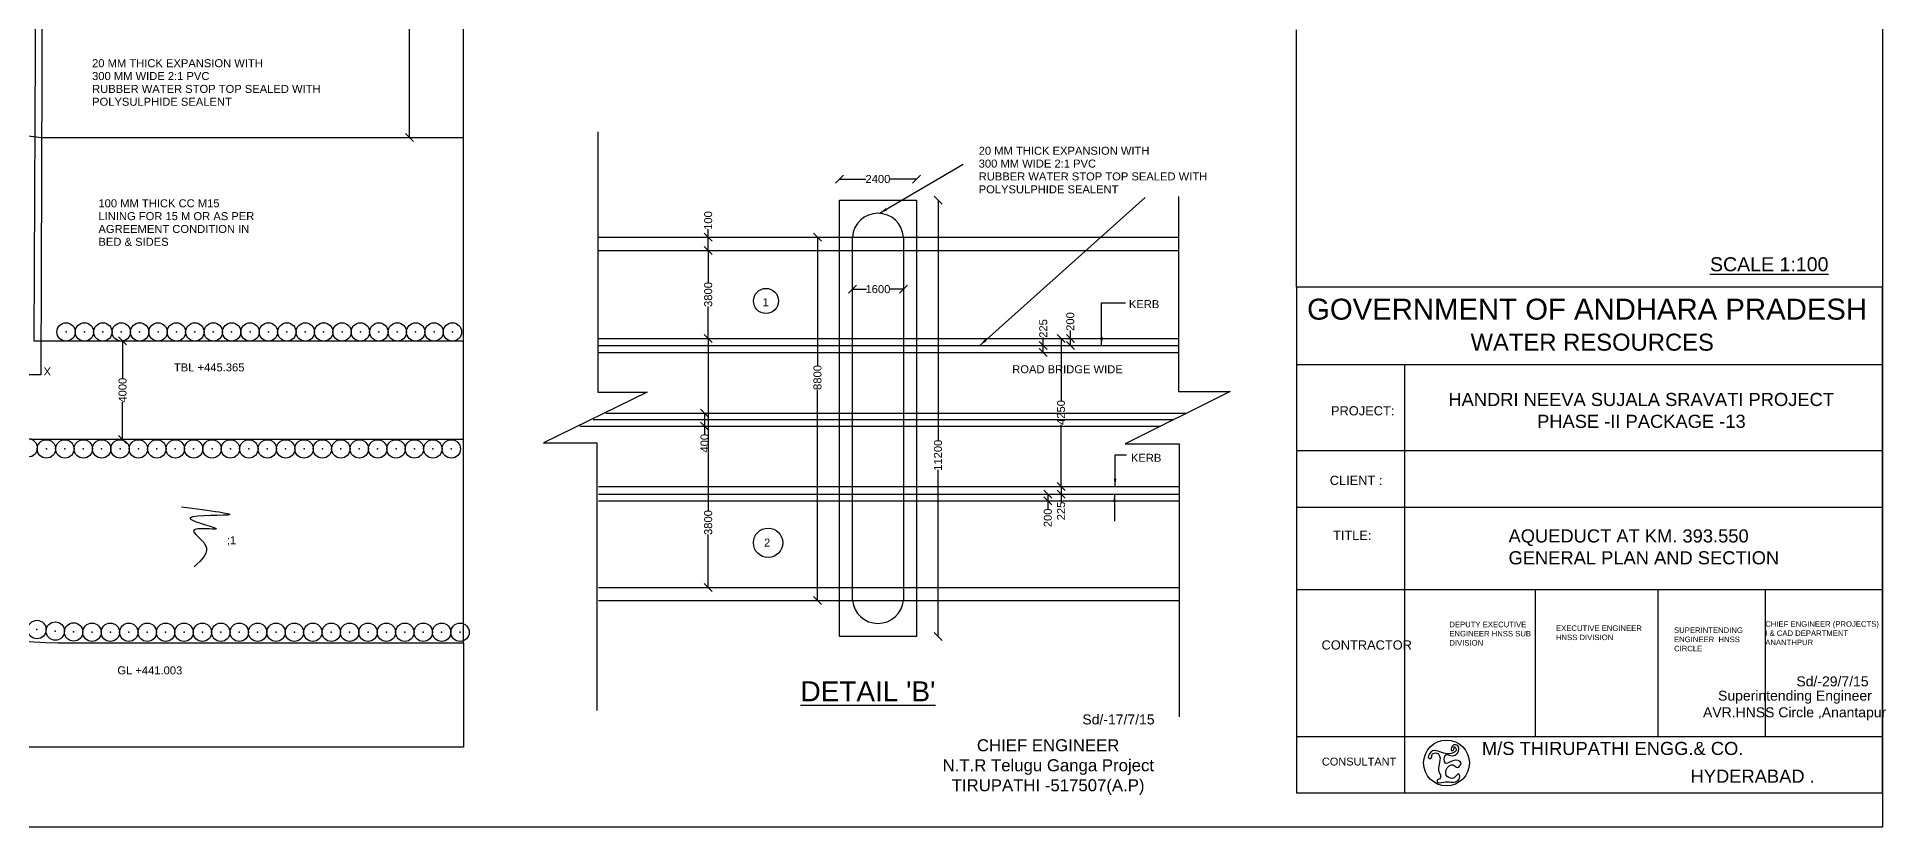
# Model space of a CAD drawing. Header units: millimetres. Extents: x 13075 to 24879, y 21418 to 27290.
# Drawn here: x 20199 to 24822, y 21418 to 23393 of the extents above; entities that cross this region are included whole.
import ezdxf

# ---------------------------------------------------------------- set-up
doc = ezdxf.new("R2010")
doc.units = ezdxf.units.MM
doc.header["$MEASUREMENT"] = 0
doc.header["$PDMODE"] = 32
doc.header["$PDSIZE"] = 46
for name, color, linetype in [('DIMENSIONS', 7, 'Continuous'), ('DRAWING', 7, 'Continuous'), ('TEXT', 7, 'Continuous')]:
    doc.layers.add(name, color=color, linetype=linetype)
doc.styles.get("Standard").update_dxf_attribs({"font": 'arial.ttf', "height": 20})
doc.dimstyles.get("Standard").update_dxf_attribs({"dimtxt": 20, "dimasz": 20, "dimexe": 0.18, "dimexo": 0.0625, "dimgap": 0.09, "dimtad": 0, "dimdec": 0, "dimzin": 0, "dimdsep": 46, "dimtxsty": 'Standard', "dimblk": 'OBLIQUE', "dimcen": 0.09, "dimse1": 1, "dimse2": 1, "dimadec": 0, "dimazin": 0, "dimtfac": 1, "dimtdec": 0, "dimtofl": 0, "dimtmove": 0, "dimatfit": 3, "dimfxl": 1, "dimtolj": 1, "dimtzin": 0, "dimarcsym": 0})

# ---------------------------------------------------------------- blocks, each defined once
blk = doc.blocks.new('_Oblique')
at = {"color": 0, "linetype": 'ByBlock', "lineweight": -2}
blk.add_line((-0.5, -0.5), (0.5, 0.5), dxfattribs=at)
blk = doc.blocks.new('*D115')
at = {"layer": 'Defpoints', "color": 0, "transparency": 16777216}
for p in [(20413.2, 22633.2), (20413.2, 22387), (20413.2, 22387)]:
    blk.add_point(p, dxfattribs=at)
at = {"layer": 'TEXT', "color": 0, "lineweight": -2, "transparency": 16777216}
for p, q in [((20413.2, 22633.2), (20413.2, 22540.4)), ((20413.2, 22387), (20413.2, 22479.8))]:
    blk.add_line(p, q, dxfattribs=at)
at = {"layer": 'TEXT', "color": 0, "lineweight": -2, "transparency": 16777216, "xscale": 20, "yscale": 20, "zscale": 20}
for p, rotation in [((20413.2, 22633.2), 90), ((20413.2, 22387), 270)]:
    blk.add_blockref('_Oblique', p, dxfattribs=dict(at, rotation=rotation))
at = {"layer": 'TEXT', "color": 0, "transparency": 16777216, "insert": (20413.2, 22510.1), "char_height": 20, "attachment_point": 5, "rotation": 90}
blk.add_mtext('\\A1;4000', dxfattribs=at)
blk = doc.blocks.new('*D116')
at = {"layer": 'Defpoints', "color": 0, "transparency": 16777216}
for p in [(21131.9, 23755.7), (21130.7, 23141.9), (21131.9, 23141.9)]:
    blk.add_point(p, dxfattribs=at)
at = {"layer": 'TEXT', "color": 0, "lineweight": -2, "transparency": 16777216}
for p, q in [((21130.7, 23755.7), (21130.7, 23547.3)), ((21130.7, 23141.9), (21130.7, 23473.8))]:
    blk.add_line(p, q, dxfattribs=at)
at = {"layer": 'TEXT', "color": 0, "lineweight": -2, "transparency": 16777216, "xscale": 20, "yscale": 20, "zscale": 20}
for p, rotation in [((21130.7, 23755.7), 90), ((21130.7, 23141.9), 270)]:
    blk.add_blockref('_Oblique', p, dxfattribs=dict(at, rotation=rotation))
at = {"layer": 'TEXT', "color": 0, "transparency": 16777216, "insert": (21130.7, 23510.6), "char_height": 20, "attachment_point": 5, "rotation": 90}
blk.add_mtext('\\A1;10000', dxfattribs=at)
blk = doc.blocks.new('*D134')
at = {"layer": 'Defpoints', "color": 0, "transparency": 16777216}
for p in [(22398, 23038.1), (22205.2, 22985.2), (22398, 22985.2)]:
    blk.add_point(p, dxfattribs=at)
at = {"layer": 'TEXT', "color": 0, "lineweight": -2, "transparency": 16777216}
for p, q in [((22205.2, 23038.1), (22271.5, 23038.1)), ((22398, 23038.1), (22331.7, 23038.1))]:
    blk.add_line(p, q, dxfattribs=at)
at = {"layer": 'TEXT', "color": 0, "lineweight": -2, "transparency": 16777216, "xscale": 20, "yscale": 20, "zscale": 20, "rotation": 180}
blk.add_blockref('_Oblique', (22205.2, 23038.1), dxfattribs=at)
at = {"layer": 'TEXT', "color": 0, "lineweight": -2, "transparency": 16777216, "xscale": 20, "yscale": 20, "zscale": 20}
blk.add_blockref('_Oblique', (22398, 23038.1), dxfattribs=at)
at = {"layer": 'TEXT', "color": 0, "transparency": 16777216, "insert": (22301.6, 23038.1), "char_height": 20, "attachment_point": 5}
blk.add_mtext('\\A1;2400', dxfattribs=at)
blk = doc.blocks.new('*D135')
at = {"layer": 'Defpoints', "color": 0, "transparency": 16777216}
for p in [(22237.8, 22762.6), (22365.4, 22762.6), (22365.4, 22762.6)]:
    blk.add_point(p, dxfattribs=at)
at = {"layer": 'TEXT', "color": 0, "lineweight": -2, "transparency": 16777216}
for p, q in [((22237.8, 22762.6), (22272.6, 22762.6)), ((22365.4, 22762.6), (22330.6, 22762.6))]:
    blk.add_line(p, q, dxfattribs=at)
at = {"layer": 'TEXT', "color": 0, "lineweight": -2, "transparency": 16777216, "xscale": 20, "yscale": 20, "zscale": 20, "rotation": 180}
blk.add_blockref('_Oblique', (22237.8, 22762.6), dxfattribs=at)
at = {"layer": 'TEXT', "color": 0, "lineweight": -2, "transparency": 16777216, "xscale": 20, "yscale": 20, "zscale": 20}
blk.add_blockref('_Oblique', (22365.4, 22762.6), dxfattribs=at)
at = {"layer": 'TEXT', "color": 0, "transparency": 16777216, "insert": (22301.6, 22762.6), "char_height": 20, "attachment_point": 5}
blk.add_mtext('\\A1;1600', dxfattribs=at)
blk = doc.blocks.new('*D136')
at = {"layer": 'Defpoints', "color": 0, "transparency": 16777216}
for p in [(21876.8, 22893.1), (21876.8, 22859.4), (21877.3, 22859.4)]:
    blk.add_point(p, dxfattribs=at)
at = {"layer": 'TEXT', "color": 0, "lineweight": -2, "transparency": 16777216}
for p, q in [((21877.3, 22893.1), (21877.3, 22913.1)), ((21877.3, 22859.4), (21877.3, 22893.1))]:
    blk.add_line(p, q, dxfattribs=at)
at = {"layer": 'TEXT', "color": 0, "lineweight": -2, "transparency": 16777216, "xscale": 20, "yscale": 20, "zscale": 20}
for p, rotation in [((21877.3, 22893.1), 90), ((21877.3, 22859.4), 270)]:
    blk.add_blockref('_Oblique', p, dxfattribs=dict(at, rotation=rotation))
at = {"layer": 'TEXT', "color": 0, "transparency": 16777216, "insert": (21877.3, 22934.3), "char_height": 20, "attachment_point": 5, "rotation": 90}
blk.add_mtext('\\A1;100', dxfattribs=at)
blk = doc.blocks.new('*D137')
at = {"layer": 'Defpoints', "color": 0, "transparency": 16777216}
for p in [(21876.8, 22859.4), (21876.8, 22639.4), (21877.3, 22639.4)]:
    blk.add_point(p, dxfattribs=at)
at = {"layer": 'TEXT', "color": 0, "lineweight": -2, "transparency": 16777216}
for p, q in [((21877.3, 22859.4), (21877.3, 22779.4)), ((21877.3, 22639.4), (21877.3, 22719.5))]:
    blk.add_line(p, q, dxfattribs=at)
at = {"layer": 'TEXT', "color": 0, "lineweight": -2, "transparency": 16777216, "xscale": 20, "yscale": 20, "zscale": 20}
for p, rotation in [((21877.3, 22859.4), 90), ((21877.3, 22639.4), 270)]:
    blk.add_blockref('_Oblique', p, dxfattribs=dict(at, rotation=rotation))
at = {"layer": 'TEXT', "color": 0, "transparency": 16777216, "insert": (21877.3, 22749.4), "char_height": 20, "attachment_point": 5, "rotation": 90}
blk.add_mtext('\\A1;3800', dxfattribs=at)
blk = doc.blocks.new('*D138')
at = {"layer": 'Defpoints', "color": 0, "transparency": 16777216}
for p in [(21868.1, 22420.1), (21876.8, 22452.7), (21876.8, 22420.1)]:
    blk.add_point(p, dxfattribs=at)
at = {"layer": 'TEXT', "color": 0, "lineweight": -2, "transparency": 16777216}
for p, q in [((21868.1, 22452.7), (21868.1, 22420.1)), ((21868.1, 22420.1), (21868.1, 22400.1))]:
    blk.add_line(p, q, dxfattribs=at)
at = {"layer": 'TEXT', "color": 0, "lineweight": -2, "transparency": 16777216, "xscale": 20, "yscale": 20, "zscale": 20}
for p, rotation in [((21868.1, 22452.7), 90), ((21868.1, 22420.1), 270)]:
    blk.add_blockref('_Oblique', p, dxfattribs=dict(at, rotation=rotation))
at = {"layer": 'TEXT', "color": 0, "transparency": 16777216, "insert": (21868.1, 22377.6), "char_height": 20, "attachment_point": 5, "rotation": 90}
blk.add_mtext('\\A1;400', dxfattribs=at)
blk = doc.blocks.new('*D139')
at = {"layer": 'Defpoints', "color": 0, "transparency": 16777216}
for p in [(21868.1, 22639.4), (21877.3, 22639.4), (21868.1, 22017)]:
    blk.add_point(p, dxfattribs=at)
at = {"layer": 'TEXT', "color": 0, "lineweight": -2, "transparency": 16777216}
for p, q in [((21877.3, 22639.4), (21877.3, 22209.1)), ((21877.3, 22017), (21877.3, 22149.2))]:
    blk.add_line(p, q, dxfattribs=at)
at = {"layer": 'TEXT', "color": 0, "lineweight": -2, "transparency": 16777216, "xscale": 20, "yscale": 20, "zscale": 20}
for p, rotation in [((21877.3, 22639.4), 90), ((21877.3, 22017), 270)]:
    blk.add_blockref('_Oblique', p, dxfattribs=dict(at, rotation=rotation))
at = {"layer": 'TEXT', "color": 0, "transparency": 16777216, "insert": (21877.3, 22179.2), "char_height": 20, "attachment_point": 5, "rotation": 90}
blk.add_mtext('\\A1;3800', dxfattribs=at)
blk = doc.blocks.new('*D140')
at = {"layer": 'Defpoints', "color": 0, "transparency": 16777216}
for p in [(22155.5, 22893.1), (22150.5, 21984.1), (22155.5, 21984.1)]:
    blk.add_point(p, dxfattribs=at)
at = {"layer": 'TEXT', "color": 0, "lineweight": -2, "transparency": 16777216}
for p, q in [((22150.5, 22893.1), (22150.5, 22571.8)), ((22150.5, 21984.1), (22150.5, 22512))]:
    blk.add_line(p, q, dxfattribs=at)
at = {"layer": 'TEXT', "color": 0, "lineweight": -2, "transparency": 16777216, "xscale": 20, "yscale": 20, "zscale": 20}
for p, rotation in [((22150.5, 22893.1), 90), ((22150.5, 21984.1), 270)]:
    blk.add_blockref('_Oblique', p, dxfattribs=dict(at, rotation=rotation))
at = {"layer": 'TEXT', "color": 0, "transparency": 16777216, "insert": (22150.5, 22541.9), "char_height": 20, "attachment_point": 5, "rotation": 90}
blk.add_mtext('\\A1;8800', dxfattribs=at)
blk = doc.blocks.new('*D141')
at = {"layer": 'Defpoints', "color": 0, "transparency": 16777216}
for p in [(22715, 22604.4), (22751.1, 22621.9), (22751.1, 22604.4)]:
    blk.add_point(p, dxfattribs=at)
at = {"layer": 'TEXT', "color": 0, "lineweight": -2, "transparency": 16777216}
for p, q in [((22715, 22621.9), (22715, 22641.9)), ((22715, 22604.4), (22715, 22621.9))]:
    blk.add_line(p, q, dxfattribs=at)
at = {"layer": 'TEXT', "color": 0, "lineweight": -2, "transparency": 16777216, "xscale": 20, "yscale": 20, "zscale": 20}
for p, rotation in [((22715, 22621.9), 90), ((22715, 22604.4), 270)]:
    blk.add_blockref('_Oblique', p, dxfattribs=dict(at, rotation=rotation))
at = {"layer": 'TEXT', "color": 0, "transparency": 16777216, "insert": (22715, 22664.4), "char_height": 20, "attachment_point": 5, "rotation": 90}
blk.add_mtext('\\A1;225', dxfattribs=at)
blk = doc.blocks.new('*D142')
at = {"layer": 'Defpoints', "color": 0, "transparency": 16777216}
for p in [(22756.4, 22639.4), (22756.4, 22621.9), (22782.6, 22621.9)]:
    blk.add_point(p, dxfattribs=at)
at = {"layer": 'TEXT', "color": 0, "lineweight": -2, "transparency": 16777216}
for p, q in [((22782.6, 22639.4), (22782.6, 22659.4)), ((22782.6, 22621.9), (22782.6, 22639.4))]:
    blk.add_line(p, q, dxfattribs=at)
at = {"layer": 'TEXT', "color": 0, "lineweight": -2, "transparency": 16777216, "xscale": 20, "yscale": 20, "zscale": 20}
for p, rotation in [((22782.6, 22639.4), 90), ((22782.6, 22621.9), 270)]:
    blk.add_blockref('_Oblique', p, dxfattribs=dict(at, rotation=rotation))
at = {"layer": 'TEXT', "color": 0, "transparency": 16777216, "insert": (22782.6, 22681.8), "char_height": 20, "attachment_point": 5, "rotation": 90}
blk.add_mtext('\\A1;200', dxfattribs=at)
blk = doc.blocks.new('*D143')
at = {"layer": 'Defpoints', "color": 0, "transparency": 16777216}
for p in [(22398, 22985.2), (22398, 21894.3), (22451.8, 21894.3)]:
    blk.add_point(p, dxfattribs=at)
at = {"layer": 'TEXT', "color": 0, "lineweight": -2, "transparency": 16777216}
for p, q in [((22451.8, 22985.2), (22451.8, 22384.2)), ((22451.8, 21894.3), (22451.8, 22310.7))]:
    blk.add_line(p, q, dxfattribs=at)
at = {"layer": 'TEXT', "color": 0, "lineweight": -2, "transparency": 16777216, "xscale": 20, "yscale": 20, "zscale": 20}
for p, rotation in [((22451.8, 22985.2), 90), ((22451.8, 21894.3), 270)]:
    blk.add_blockref('_Oblique', p, dxfattribs=dict(at, rotation=rotation))
at = {"layer": 'TEXT', "color": 0, "transparency": 16777216, "insert": (22451.8, 22347.4), "char_height": 20, "attachment_point": 5, "rotation": 90}
blk.add_mtext('\\A1;11200', dxfattribs=at)
blk = doc.blocks.new('*D144')
at = {"layer": 'Defpoints', "color": 0, "transparency": 16777216}
for p in [(22759.5, 22269.1), (22759.5, 22250.5), (22759.5, 22250.5)]:
    blk.add_point(p, dxfattribs=at)
at = {"layer": 'TEXT', "color": 0, "lineweight": -2, "transparency": 16777216}
for p, q in [((22759.5, 22269.1), (22759.5, 22250.5)), ((22759.5, 22250.5), (22759.5, 22230.5))]:
    blk.add_line(p, q, dxfattribs=at)
at = {"layer": 'TEXT', "color": 0, "lineweight": -2, "transparency": 16777216, "xscale": 20, "yscale": 20, "zscale": 20}
for p, rotation in [((22759.5, 22269.1), 90), ((22759.5, 22250.5), 270)]:
    blk.add_blockref('_Oblique', p, dxfattribs=dict(at, rotation=rotation))
at = {"layer": 'TEXT', "color": 0, "transparency": 16777216, "insert": (22759.5, 22208.1), "char_height": 20, "attachment_point": 5, "rotation": 90}
blk.add_mtext('\\A1;225', dxfattribs=at)
blk = doc.blocks.new('*D145')
at = {"layer": 'Defpoints', "color": 0, "transparency": 16777216}
for p in [(22726.3, 22250.5), (22726.3, 22233.2), (22726.3, 22233.2)]:
    blk.add_point(p, dxfattribs=at)
at = {"layer": 'TEXT', "color": 0, "lineweight": -2, "transparency": 16777216}
for p, q in [((22726.3, 22250.5), (22726.3, 22233.2)), ((22726.3, 22233.2), (22726.3, 22213.2))]:
    blk.add_line(p, q, dxfattribs=at)
at = {"layer": 'TEXT', "color": 0, "lineweight": -2, "transparency": 16777216, "xscale": 20, "yscale": 20, "zscale": 20}
for p, rotation in [((22726.3, 22250.5), 90), ((22726.3, 22233.2), 270)]:
    blk.add_blockref('_Oblique', p, dxfattribs=dict(at, rotation=rotation))
at = {"layer": 'TEXT', "color": 0, "transparency": 16777216, "insert": (22726.3, 22190.9), "char_height": 20, "attachment_point": 5, "rotation": 90}
blk.add_mtext('\\A1;200', dxfattribs=at)
blk = doc.blocks.new('*D151')
at = {"layer": 'Defpoints', "color": 0}
for p in [(22756.4, 22639.4), (22759.5, 22269.1), (22759.5, 22269.1)]:
    blk.add_point(p, dxfattribs=at)
at = {"layer": 'TEXT', "color": 0, "lineweight": -2}
for p, q in [((22759.5, 22639.4), (22759.5, 22484.6)), ((22759.5, 22269.1), (22759.5, 22423.9))]:
    blk.add_line(p, q, dxfattribs=at)
at = {"layer": 'TEXT', "color": 0, "lineweight": -2, "xscale": 20, "yscale": 20, "zscale": 20}
for p, rotation in [((22759.5, 22639.4), 90), ((22759.5, 22269.1), 270)]:
    blk.add_blockref('_Oblique', p, dxfattribs=dict(at, rotation=rotation))
at = {"layer": 'TEXT', "color": 0, "insert": (22759.5, 22454.3), "char_height": 20, "attachment_point": 5, "rotation": 90}
blk.add_mtext('\\A1;4250', dxfattribs=at)

msp = doc.modelspace()

# ---------------------------------------------------------------- linework, layer by layer
at = {"layer": 'DIMENSIONS', "color": 0}
for points in [[(24813.4, 22573.8), (23347.7, 22573.8)], [(23618.4, 22573.8), (23618.4, 21503)], [(24813.4, 22358.2), (23347.7, 22358.2)], [(24813.4, 22216.9), (23347.7, 22216.9)], [(24813.4, 22010.6), (23347.7, 22010.6)], [(23944.6, 22010.6), (23944.6, 21643.8)], [(24251.6, 22010.6), (24251.6, 21643.8)], [(24519.9, 22010.6), (24519.9, 21643.8)], [(24813.4, 21643.8), (23347.7, 21643.8)]]:
    msp.add_lwpolyline(points, dxfattribs=at)
msp.add_circle((23723, 21578.1), 57.2, dxfattribs=at)
msp.add_spline([(23689, 21602), (23686.8, 21599.4), (23684.2, 21589.5), (23679.4, 21589.2), (23683.6, 21605.3), (23701.9, 21607.4), (23739.6, 21603.2), (23747, 21613), (23742.5, 21618.6), (23740.8, 21610.7), (23735.6, 21609.4), (23737.3, 21619.5), (23741.7, 21623.3), (23751.2, 21620.6), (23751.4, 21603.6), (23733.1, 21596.6), (23721.6, 21598.8), (23720.1, 21577.4), (23738.5, 21583.6), (23759.3, 21577.5), (23750.9, 21566.6), (23739.5, 21573), (23722, 21560.8), (23725, 21544.4), (23741.8, 21541.2), (23753.5, 21550.6), (23756.2, 21543.6), (23749.1, 21532.7), (23715.5, 21530.3), (23699.8, 21531.3), (23699.5, 21535), (23705.6, 21537.8), (23707.6, 21548.6), (23703.9, 21556.9), (23704.5, 21574.5), (23705.9, 21595.3), (23701.1, 21602), (23689, 21602)], degree=3, dxfattribs=at)
at = {"layer": 'DRAWING'}
for points in [[(21279.7, 25227.3), (20291.5, 25227.3, 0.345701), (18883.6, 23931.3), (18878.3, 22916.8, 0.330847), (20281.7, 21878.5), (21265.9, 21878.5), (21265.9, 23425.1), (21242.7, 23425.1), (21304.5, 23467.6), (21270.6, 23467.6), (21279.7, 25227.3)], [(21265.9, 22387), (20191.8, 22387, -0.310044), (19366.6, 23060.3), (19366.6, 23145.8)]]:
    msp.add_lwpolyline(points, format="xyb", dxfattribs=at)
for points in [[(20208.7, 22548.8), (20163, 22548.8), (20163, 24319.3), (20214.8, 24319.3)], [(22205.2, 22985.2), (22398, 22985.2), (22398, 21894.3), (22205.2, 21894.3)]]:
    msp.add_lwpolyline(points, close=True, dxfattribs=at)
for points in [[(21274.7, 24269.3), (20198.6, 24269.3), (20191.2, 22633.2), (21265.9, 22633.2)], [(19697, 23206.5), (20210.7, 23141.9), (21265.9, 23141.9)], [(21601.3, 23155.8), (21601.3, 22505.2), (21724.3, 22505.2), (21465.8, 22378.1), (21598.5, 22378.1), (21598.5, 21709.3)], [(23053.1, 22994.6), (23053.1, 22506.7), (23182.3, 22506.7), (22919.8, 22376.4), (23054.4, 22376.4), (23054.4, 21693.4)], [(21601.3, 22893.1), (23053.1, 22893.1)], [(22237.8, 21984.1), (22237.8, 22893.1)], [(22365.4, 22893.1), (22365.4, 21984.1)], [(21601.3, 22859.4), (23053.1, 22859.4)], [(21601.3, 22639.4), (23053.1, 22639.4)], [(21601.3, 22621.9), (23053.1, 22621.9)], [(21601.3, 22604.4), (23053.1, 22604.4)], [(21556.2, 22420.1), (23007.9, 22420.1)], [(21589.9, 22436.9), (23041.6, 22436.9)], [(21621.6, 22452.7), (23073.4, 22452.7)], [(21602.6, 22269.1), (23054.4, 22269.1)], [(21602.6, 22250.5), (23054.4, 22250.5)], [(21602.6, 22233.2), (23054.4, 22233.2)], [(21602.6, 22017), (23054.4, 22017)], [(21602.6, 21984.1), (23054.4, 21984.1)]]:
    msp.add_lwpolyline(points, dxfattribs=at)
for centre, radius, start, end in [((22301.6, 22888.6), 64, 4.0062, 175.9938), ((22301.6, 21991.1), 64.2, 186.2545, 353.7455)]:
    msp.add_arc(centre, radius, start, end, dxfattribs=at)
for p in [(20271.9, 22655.7), (20317.9, 22655.7), (20363.9, 22655.7), (20409.9, 22655.7), (20455.9, 22655.7), (20501.9, 22655.7), (20547.9, 22655.7), (20593.9, 22655.7), (20639.9, 22655.7), (20685.9, 22655.7), (20731.9, 22655.7), (20777.9, 22655.7), (20823.9, 22655.7), (20869.9, 22655.7), (20915.9, 22655.7), (20961.9, 22655.7), (21007.9, 22655.7), (21053.9, 22655.7), (21099.9, 22655.7), (21145.9, 22655.7), (21191.9, 22655.7), (21237.9, 22655.7), (20177, 22365.7), (20222.9, 22363.4), (20268.9, 22363.4), (20314.9, 22363.4), (20360.9, 22363.4), (20406.9, 22363.4), (20452.9, 22363.4), (20498.9, 22363.4), (20544.9, 22363.4), (20590.9, 22363.4), (20636.9, 22363.4), (20682.9, 22363.4), (20728.9, 22363.4), (20774.9, 22363.4), (20820.9, 22363.4), (20866.9, 22363.4), (20912.9, 22363.4), (20958.9, 22363.4), (21004.9, 22363.4), (21050.9, 22363.4), (21096.9, 22363.4), (21142.9, 22363.4), (21188.9, 22363.4), (21234.9, 22363.4), (20199.1, 21911.7), (20244.9, 21907.9), (20290.8, 21905.6), (20336.8, 21904.8), (20382.8, 21904.8), (20428.8, 21904.8), (20474.8, 21904.8), (20520.8, 21904.8), (20566.8, 21904.8), (20612.8, 21904.8), (20658.8, 21904.8), (20704.8, 21904.8), (20750.8, 21904.8), (20796.8, 21904.8), (20842.8, 21904.8), (20888.8, 21904.8), (20934.8, 21904.8), (20980.8, 21904.8), (21026.8, 21904.8), (21072.8, 21904.8), (21118.8, 21904.8), (21164.8, 21904.8), (21210.8, 21904.8), (21256.8, 21904.8)]:
    msp.add_point(p, dxfattribs=at)
at = {"layer": 'TEXT'}
for points in [[(24813.4, 21417.9), (13074.6, 21417.9), (13074.6, 27290), (24813.4, 27290)], [(24813.4, 22767.4), (23347.7, 22767.4), (23347.7, 21503), (24813.4, 21503)]]:
    msp.add_lwpolyline(points, close=True, dxfattribs=at)
for points in [[(23347.7, 22767.4), (23347.7, 23411.3)], [(21265.9, 21878.5), (21265.9, 21617.5), (19764, 21617.5), (19764, 21566), (19625.8, 21694.7), (19625.8, 21617.5), (18856.3, 21617.5), (13216.5, 21617.5), (13216.5, 21878)]]:
    msp.add_lwpolyline(points, dxfattribs=at)
for centre, radius in [((22021.7, 22733.3), 31.4), ((22027, 22128.5), 36.7)]:
    msp.add_circle(centre, radius, dxfattribs=at)
msp.add_spline([(20560.6, 22218.5), (20675.5, 22197.8), (20582.3, 22188.1), (20648.3, 22163.2), (20591, 22159.5), (20620.1, 22123.5), (20591.9, 22068.5)], degree=3, dxfattribs=at)

# ---------------------------------------------------------------- texts
at = {"layer": 'DIMENSIONS', "color": 0}
for s, height, p in [('PROJECT:', 22.94, (23434.2, 22447.1)), ('CLIENT :', 22.94, (23431.1, 22273.2)), ('TITLE:', 22.94, (23439.3, 22135.7)), ('CONTRACTOR ', 22.938, (23410.6, 21861.6)), ('Sd/-29/7/15', 25, (24597.7, 21769.6)), ('Sd/-17/7/15', 25, (22812.7, 21674.4)), ('CONSULTANT ', 19.661, (23411.4, 21571.7)), ('M/S THIRUPATHI ENGG.& CO.', 32.769, (23811.6, 21598)), ('HYDERABAD .', 32.769, (24333.3, 21528.6))]:
    msp.add_text(s, height=height, dxfattribs=at).set_placement(p)
at = {"layer": 'DIMENSIONS', "color": 0, "attachment_point": 1}
for s, insert, char_height, width in [('\\pi63.22;{\\H1.3333x;GOVERNMENT OF ANDHARA PRADESH  \\P\\pi220.07;}^I^I^I{\\H1.0833x;WATER RESOURCES }', (23311.3, 22738.9), 39.323, 1516.562), ('\\pi93.17;HANDRI NEEVA SUJALA SRAVATI PROJECT  \\P\\pi314.96;PHASE -II PACKAGE -13', (23634.5, 22503.3), 32.769, 1145.851), ('AQUEDUCT AT KM. 393.550 \\PGENERAL PLAN AND SECTION  ', (23878.1, 22162.1), 32.769, 1145.851), ('DEPUTY EXECUTIVE ENGINEER HNSS SUB DIVISION ', (23730.2, 21931.2), 13.763, 214.744), ('EXECUTIVE ENGINEER HNSS DIVISION ', (23996.7, 21921.9), 13.763, 214.744), ('SUPERINTENDING ENGINEER  HNSS CIRCLE  ', (24291.9, 21916.9), 13.763, 171.99), ('CHIEF ENGINEER (PROJECTS) I & CAD DEPARTMENT  ANANTHPUR ', (24519.9, 21932.4), 13.763, 284.179), ('\\pi61.588;Superintending Engineer  \\P\\pi23.994;AVR.HNSS Circle ,Anantapur ', (24340.3, 21758.9), 25, 506.549), ('\\pi156.1;CHIEF ENGINEER \\P\\pi70.296;N.T.R Telugu Ganga Project \\P\\pi93.123;TIRUPATHI -517507(A.P)', (22392.9, 21637.3), 30, 665.857)]:
    msp.add_mtext(s, dxfattribs=dict(at, insert=insert, char_height=char_height, width=width))
at = {"layer": 'TEXT'}
for s, height, p in [('300 MM WIDE 2:1 PVC ', 20, (20337, 23285.6)), ('20 MM THICK EXPANSION WITH ', 20, (20337, 23317.7)), ('RUBBER WATER STOP TOP SEALED WITH ', 20, (20337, 23253.4)), ('POLYSULPHIDE SEALENT ', 20, (20337, 23221.3)), ('20 MM THICK EXPANSION WITH ', 20, (22553.5, 23098.8)), ('300 MM WIDE 2:1 PVC ', 20, (22553.5, 23066.7)), ('RUBBER WATER STOP TOP SEALED WITH ', 20, (22553.5, 23034.6)), ('POLYSULPHIDE SEALENT ', 20, (22553.5, 23002.4)), ('100 MM THICK CC M15 ', 20, (20352.9, 22967.4)), ('LINING FOR 15 M OR AS PER ', 20, (20352.9, 22935.3)), ('AGREEMENT CONDITION IN ', 20, (20352.9, 22903.2)), ('BED & SIDES ', 20, (20352.9, 22871.1)), ('%%USCALE 1:100', 35, (24381.7, 22807.5)), ('1', 20, (22013.1, 22719.7)), ('KERB ', 20, (22929, 22715.3)), ('X', 20, (20215.7, 22547)), ('TBL +445.365', 20, (20541.6, 22557.1)), ('ROAD BRIDGE WIDE ', 20, (22637.3, 22552.4)), ('KERB ', 20, (22934.1, 22331)), (';1', 20, (20673.8, 22125)), ('2', 20, (22016.8, 22119)), ('GL +441.003', 20, (20400.1, 21799.6)), ("%%UDETAIL 'B'", 50, (22108.1, 21732.2))]:
    msp.add_text(s, height=height, dxfattribs=at).set_placement(p)

# ---------------------------------------------------------------- dimensions: what is measured, and where the dimension line sits
for base, p1, p2, text, picture, middle in [((21130.7, 23141.9), (21131.9, 23755.7), (21131.9, 23141.9), '10000', '*D116', (21130.7, 23510.6)), ((22451.8, 21894.3), (22398, 22985.2), (22398, 21894.3), '11200', '*D143', (22451.8, 22347.4)), ((21877.3, 22859.4), (21876.8, 22893.1), (21876.8, 22859.4), '100', '*D136', (21877.3, 22934.3)), ((22150.5, 21984.1), (22155.5, 22893.1), (22155.5, 21984.1), '8800', '*D140', (22150.5, 22541.9)), ((22782.6, 22621.9), (22756.4, 22639.4), (22756.4, 22621.9), '200', '*D142', (22782.6, 22681.8)), ((22715, 22604.4), (22751.1, 22621.9), (22751.1, 22604.4), '225', '*D141', (22715, 22664.4)), ((21877.3, 22639.4), (21868.1, 22017), (21868.1, 22639.4), '3800', '*D139', (21877.3, 22179.2))]:
    dim = msp.add_linear_dim(base=base, p1=p1, p2=p2, angle=90, text=text, dimstyle='Standard', dxfattribs=at)
    dim.commit()
    dim.dimension.update_dxf_attribs({"geometry": picture, "text_midpoint": middle, "dimtype": 160})
for base, p1, p2, text, picture, middle in [((22398, 23038.1), (22205.2, 22985.2), (22398, 22985.2), '2400', '*D134', (22301.6, 23038.1)), ((22365.4, 22762.6), (22237.8, 22762.6), (22365.4, 22762.6), '1600', '*D135', (22301.6, 22762.6))]:
    dim = msp.add_linear_dim(base=base, p1=p1, p2=p2, text=text, dimstyle='Standard', dxfattribs=at)
    dim.commit()
    dim.dimension.update_dxf_attribs({"geometry": picture, "text_midpoint": middle})
for base, p1, p2, text, picture, middle in [((21877.3, 22639.4), (21876.8, 22859.4), (21876.8, 22639.4), '3800', '*D137', (21877.3, 22749.4)), ((20413.2, 22387), (20413.2, 22633.2), (20413.2, 22387), '4000', '*D115', (20413.2, 22510.1)), ((22759.5, 22269.1), (22756.4, 22639.4), (22759.5, 22269.1), '4250', '*D151', (22759.5, 22454.3)), ((21868.1, 22420.1), (21876.8, 22452.7), (21876.8, 22420.1), '400', '*D138', (21868.1, 22377.6)), ((22726.3, 22233.2), (22726.3, 22250.5), (22726.3, 22233.2), '200', '*D145', (22726.3, 22190.9)), ((22759.5, 22250.5), (22759.5, 22269.1), (22759.5, 22250.5), '225', '*D144', (22759.5, 22208.1))]:
    dim = msp.add_linear_dim(base=base, p1=p1, p2=p2, angle=90, text=text, dimstyle='Standard', dxfattribs=at)
    dim.commit()
    dim.dimension.update_dxf_attribs({"geometry": picture, "text_midpoint": middle})

# ---------------------------------------------------------------- leaders
for points in [[(22305.9, 22952.5), (22514.7, 23075.4)], [(22556.3, 22621.9), (22969.6, 22992.3)], [(22860.8, 22621.9), (22860.8, 22728.6), (22920.2, 22728.6)], [(22894.5, 22269.1), (22894.5, 22348.6), (22923.4, 22348.6)], [(22892.9, 22250.5), (22892.9, 22182.4)]]:
    msp.add_leader(points, dimstyle='Standard', override={"dimgap": 0.09, "dimtad": 0}, dxfattribs=at)

doc.saveas('drawing.dxf')
